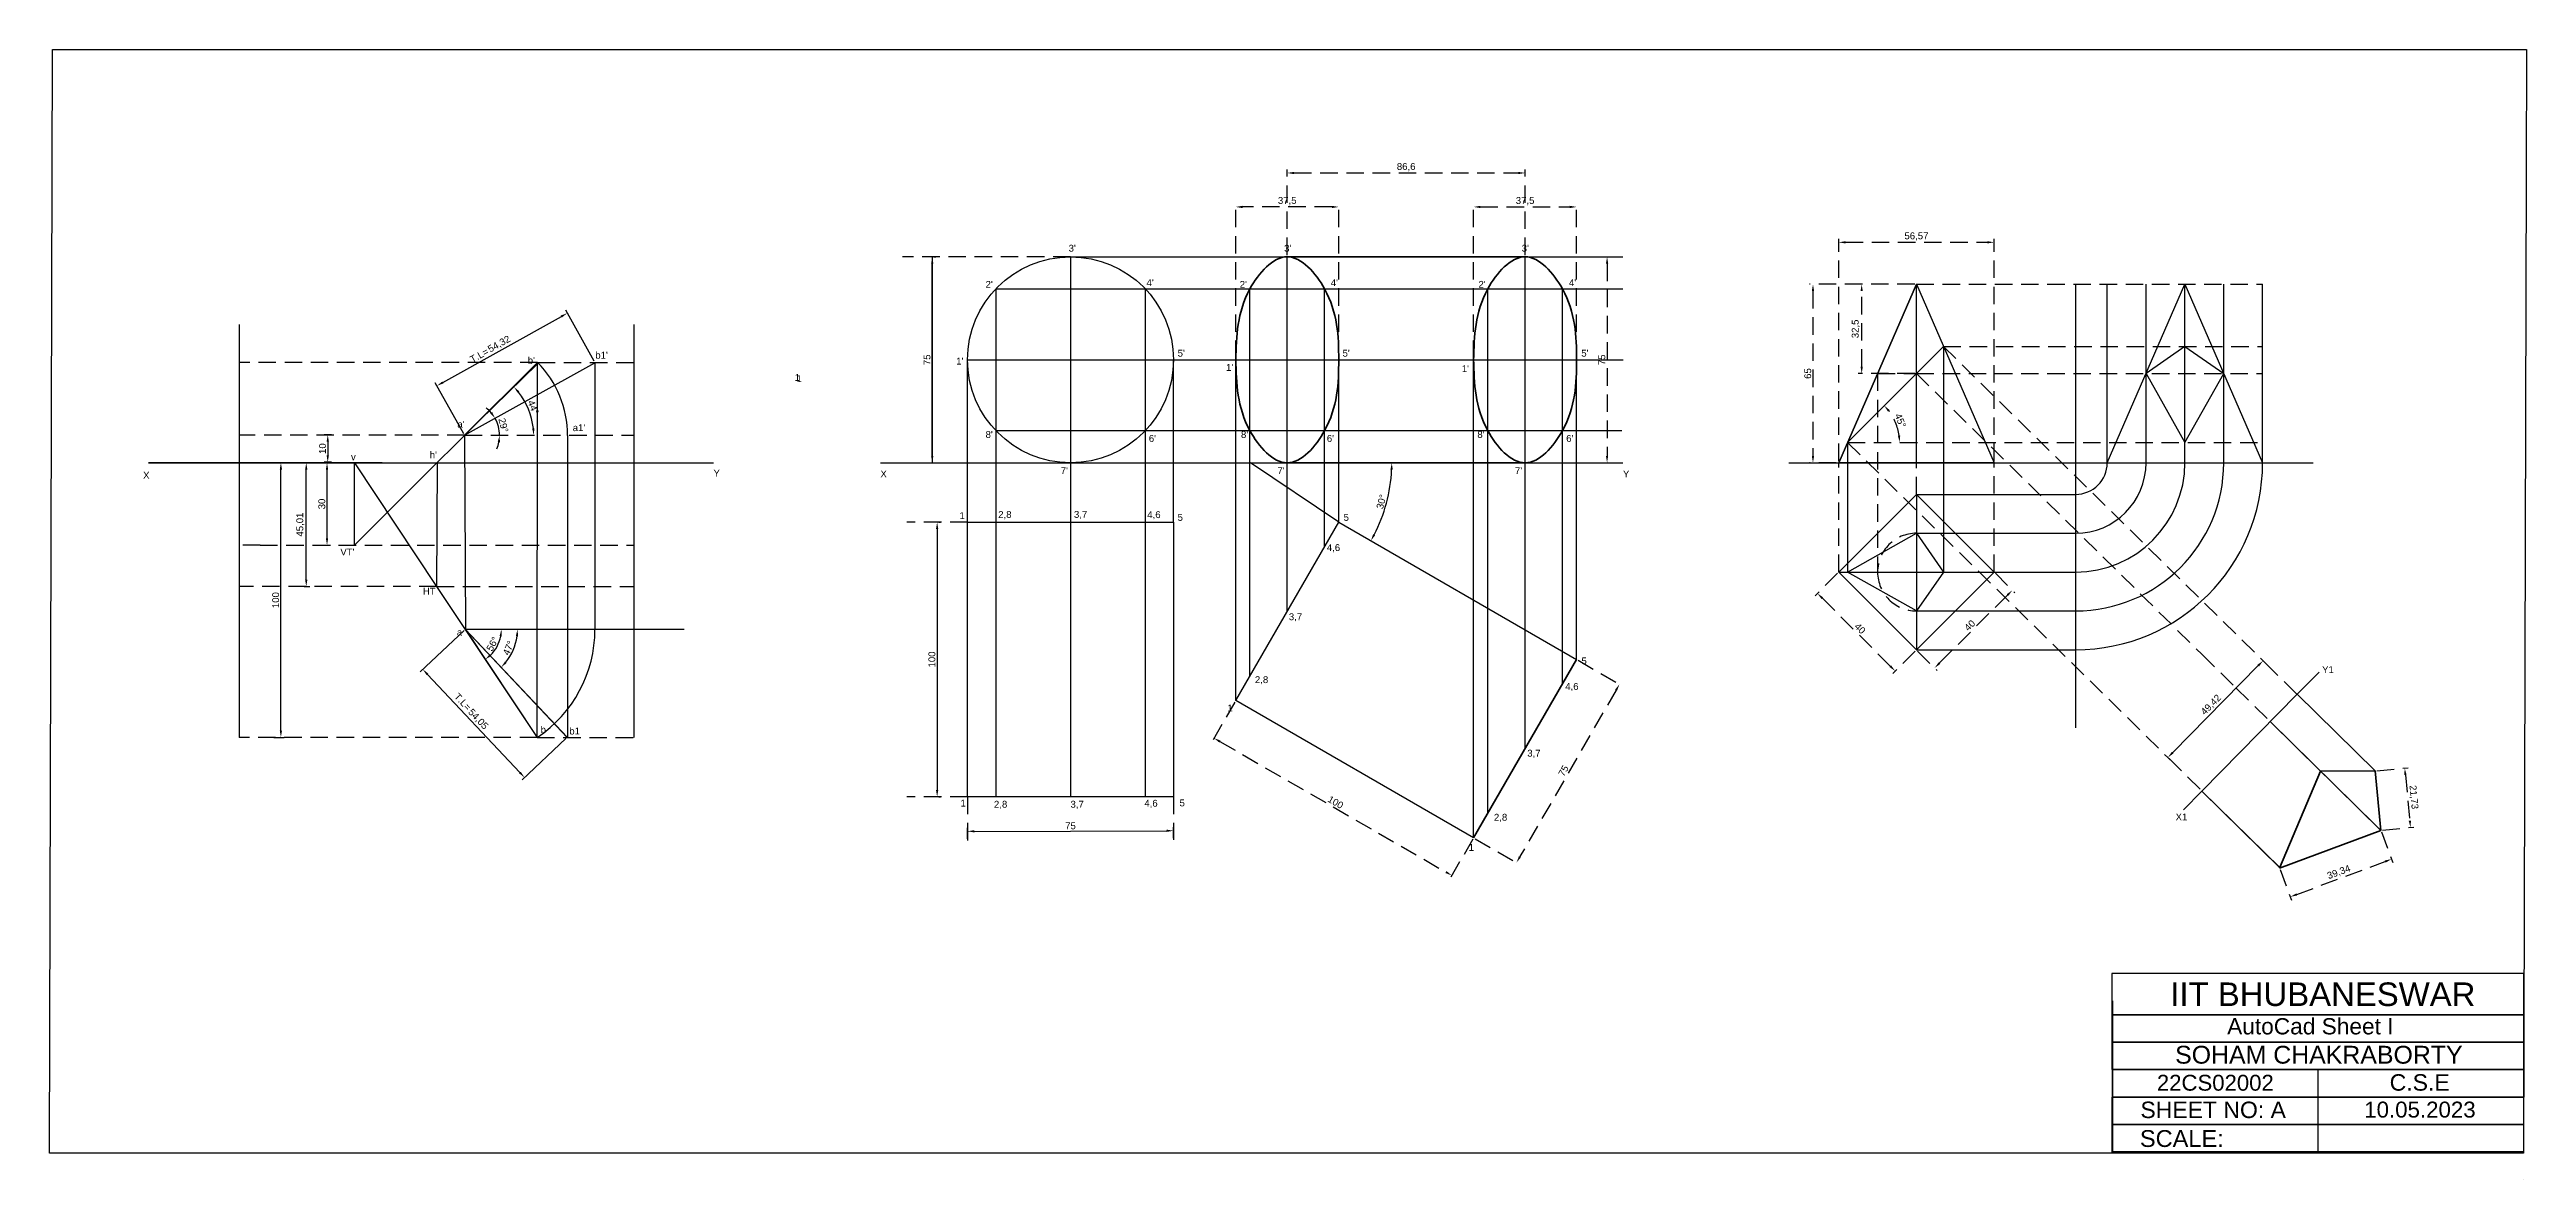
# Model space of a CAD drawing. Header units: millimetres. Extents: x -151 to 751, y -261 to 150.
import ezdxf

# ---------------------------------------------------------------- set-up
doc = ezdxf.new("R2010")
doc.units = ezdxf.units.MM
doc.linetypes.add('HIDDEN', pattern=[9.525, 6.35, -3.175])
doc.styles.get("Standard").update_dxf_attribs({"font": 'arial.ttf'})
doc.dimstyles.new('ISO-25', dxfattribs={"dimtxt": 2.5, "dimasz": 2.5, "dimexe": 1.25, "dimexo": 0.625, "dimtad": 1, "dimtxsty": 'Standard', "dimcen": 2.5, "dimadec": 0, "dimazin": 0, "dimtfac": 1, "dimtmove": 0, "dimatfit": 3, "dimfxl": 1, "dimarcsym": 0})

# ---------------------------------------------------------------- blocks, each defined once
blk = doc.blocks.new('*D1')
at = {"color": 0, "lineweight": -2, "transparency": 16777216}
for p, q in [((-0.18, -61.07), (-16.13, -76.07)), ((-13.5, -77.03), (20.11, -112.76)), ((36.86, -100.43), (20.91, -115.43))]:
    blk.add_line(p, q, dxfattribs=at)
at = {"color": 0, "transparency": 16777216}
for points in [[(-13.2, -76.75), (-13.81, -77.32), (-15.22, -75.21)], [(20.41, -112.47), (19.81, -113.04), (21.82, -114.58)]]:
    blk.add_solid(points, dxfattribs=at)
at = {"layer": 'Defpoints', "color": 0, "transparency": 16777216}
for p in [(0.27, -60.64), (37.31, -100), (21.82, -114.58)]:
    blk.add_point(p, dxfattribs=at)
at = {"color": 0, "transparency": 16777216, "insert": (4.85, -93.44), "char_height": 2.5, "attachment_point": 5, "rotation": 313.25796}
blk.add_mtext('54,05', dxfattribs=at)
blk = doc.blocks.new('*D2')
at = {"color": 0, "linetype": 'HIDDEN', "lineweight": -2, "transparency": 16777216}
for p, q in [((-48.41, 10.17), (-51.08, 10.17)), ((-48.41, 0.17), (-51.08, 0.17)), ((-49.83, 7.67), (-49.83, 2.67))]:
    blk.add_line(p, q, dxfattribs=at)
at = {"color": 0, "linetype": 'HIDDEN', "lineweight": 25, "transparency": 16777216}
for points in [[(-50.24, 7.67), (-49.41, 7.67), (-49.83, 10.17)], [(-50.24, 2.67), (-49.41, 2.67), (-49.83, 0.17)]]:
    blk.add_solid(points, dxfattribs=at)
at = {"layer": 'Defpoints', "color": 0, "linetype": 'HIDDEN', "lineweight": 25, "transparency": 16777216}
for p in [(-47.79, 10.17), (-49.83, 0.17), (-47.79, 0.17)]:
    blk.add_point(p, dxfattribs=at)
at = {"color": 0, "linetype": 'HIDDEN', "transparency": 16777216, "insert": (-51.73, 5.17), "char_height": 2.5, "attachment_point": 5, "rotation": 90}
blk.add_mtext('10', dxfattribs=at)
blk = doc.blocks.new('*D3')
at = {"color": 0, "lineweight": -2, "transparency": 16777216}
for p, q in [((47.15, 36.98), (36.8, 55.57)), ((-7.87, 29.26), (35.22, 53.27)), ((-0.3, 10.55), (-10.66, 29.14))]:
    blk.add_line(p, q, dxfattribs=at)
at = {"color": 0, "lineweight": 25, "transparency": 16777216}
for points in [[(35.02, 53.63), (35.42, 52.9), (37.4, 54.48)], [(-8.07, 29.63), (-7.67, 28.9), (-10.05, 28.05)]]:
    blk.add_solid(points, dxfattribs=at)
at = {"layer": 'Defpoints', "color": 0, "lineweight": 25, "transparency": 16777216}
for p in [(37.4, 54.48), (47.46, 36.44), (0, 10)]:
    blk.add_point(p, dxfattribs=at)
at = {"color": 0, "lineweight": 25, "transparency": 16777216, "insert": (12.64, 43.12), "char_height": 2.5, "attachment_point": 5, "rotation": 29.1211}
blk.add_mtext('54,32', dxfattribs=at)
blk = doc.blocks.new('*D4')
at = {"color": 0, "lineweight": -2, "transparency": 16777216}
blk.add_arc((0.22, -60.64), 13.17, 314.53985, 349.10468, dxfattribs=at)
at = {"color": 0, "lineweight": 25, "transparency": 16777216}
for points in [[(12.73, -63.09), (13.56, -63.17), (13.39, -60.64)], [(9.72, -70.35), (9.19, -69.7), (7.51, -71.6)]]:
    blk.add_solid(points, dxfattribs=at)
at = {"layer": 'Defpoints', "color": 0, "lineweight": 25, "transparency": 16777216}
for p in [(0.27, -60.64), (0.27, -60.72), (79.92, -60.64), (10.65, -68.67), (26.42, -100)]:
    blk.add_point(p, dxfattribs=at)
at = {"color": 0, "lineweight": 25, "transparency": 16777216, "insert": (10.15, -65.96), "char_height": 2.5, "attachment_point": 5, "rotation": 61.82227}
blk.add_mtext('56°', dxfattribs=at)
blk = doc.blocks.new('*D5')
at = {"color": 0, "lineweight": -2, "transparency": 16777216}
blk.add_arc((0.2, -60.64), 19.05, 320.93097, 352.47536, dxfattribs=at)
at = {"color": 0, "lineweight": 25, "transparency": 16777216}
for points in [[(18.66, -63.1), (19.5, -63.16), (19.24, -60.64)], [(15.29, -72.93), (14.68, -72.36), (13.29, -74.48)]]:
    blk.add_solid(points, dxfattribs=at)
at = {"layer": 'Defpoints', "color": 0, "lineweight": 25, "transparency": 16777216}
for p in [(0.27, -60.64), (0.27, -60.72), (79.92, -60.64), (16.51, -70.47), (37.37, -99.94)]:
    blk.add_point(p, dxfattribs=at)
at = {"color": 0, "lineweight": 25, "transparency": 16777216, "insert": (15.97, -67.43), "char_height": 2.5, "attachment_point": 5, "rotation": 66.70316}
blk.add_mtext('47°', dxfattribs=at)
blk = doc.blocks.new('*D6')
at = {"color": 0, "lineweight": -2, "transparency": 16777216}
for p, q in [((-50.45, 0), (-48.84, 0)), ((-50.09, -27.5), (-50.09, -2.5)), ((-50.45, -30), (-48.84, -30))]:
    blk.add_line(p, q, dxfattribs=at)
at = {"color": 0, "lineweight": 25, "transparency": 16777216}
for points in [[(-50.51, -2.5), (-49.67, -2.5), (-50.09, 0)], [(-50.51, -27.5), (-49.67, -27.5), (-50.09, -30)]]:
    blk.add_solid(points, dxfattribs=at)
at = {"layer": 'Defpoints', "color": 0, "lineweight": 25, "transparency": 16777216}
for p in [(-51.08, 0), (-50.09, 0), (-51.08, -30)]:
    blk.add_point(p, dxfattribs=at)
at = {"color": 0, "lineweight": 25, "transparency": 16777216, "insert": (-51.99, -15), "char_height": 2.5, "attachment_point": 5, "rotation": 90}
blk.add_mtext('30', dxfattribs=at)
blk = doc.blocks.new('*D7')
at = {"color": 0, "lineweight": -2, "transparency": 16777216}
for p, q in [((-58.37, 0), (-56.4, 0)), ((-57.65, -42.51), (-57.65, -2.5)), ((-58.37, -45.01), (-56.4, -45.01))]:
    blk.add_line(p, q, dxfattribs=at)
at = {"color": 0, "lineweight": 25, "transparency": 16777216}
for points in [[(-58.07, -2.5), (-57.23, -2.5), (-57.65, 0)], [(-58.07, -42.51), (-57.23, -42.51), (-57.65, -45.01)]]:
    blk.add_solid(points, dxfattribs=at)
at = {"layer": 'Defpoints', "color": 0, "lineweight": 25, "transparency": 16777216}
for p in [(-58.99, 0), (-57.65, 0), (-58.99, -45.01)]:
    blk.add_point(p, dxfattribs=at)
at = {"color": 0, "lineweight": 25, "transparency": 16777216, "insert": (-59.78, -22.5), "char_height": 2.5, "attachment_point": 5, "rotation": 90}
blk.add_mtext('45,01', dxfattribs=at)
blk = doc.blocks.new('*D8')
at = {"color": 0, "lineweight": -2, "transparency": 16777216}
for p, q in [((-69.45, 0), (-65.64, 0)), ((-66.89, -97.5), (-66.89, -2.5)), ((-69.45, -100), (-65.64, -100))]:
    blk.add_line(p, q, dxfattribs=at)
at = {"color": 0, "lineweight": 25, "transparency": 16777216}
for points in [[(-67.3, -2.5), (-66.47, -2.5), (-66.89, 0)], [(-67.3, -97.5), (-66.47, -97.5), (-66.89, -100)]]:
    blk.add_solid(points, dxfattribs=at)
at = {"layer": 'Defpoints', "color": 0, "lineweight": 25, "transparency": 16777216}
for p in [(-70.08, 0), (-66.89, 0), (-70.08, -100)]:
    blk.add_point(p, dxfattribs=at)
at = {"color": 0, "lineweight": 25, "transparency": 16777216, "insert": (-68.79, -50), "char_height": 2.5, "attachment_point": 5, "rotation": 90}
blk.add_mtext('100', dxfattribs=at)
blk = doc.blocks.new('*D9')
at = {"color": 0, "lineweight": -2, "transparency": 16777216}
for p, q in [((170.26, 2.5), (170.26, 72.5)), ((170.88, 75), (171.51, 75)), ((170.88, 0), (171.51, 0))]:
    blk.add_line(p, q, dxfattribs=at)
for points in [[(169.84, 72.5), (170.67, 72.5), (170.26, 75)], [(169.84, 2.5), (170.67, 2.5), (170.26, 0)]]:
    blk.add_solid(points, dxfattribs=at)
at = {"layer": 'Defpoints', "color": 0, "lineweight": -2, "transparency": 16777216}
for p in [(170.26, 75), (170.26, 75), (170.26, 0)]:
    blk.add_point(p, dxfattribs=at)
at = {"color": 0, "transparency": 16777216, "insert": (168.36, 37.5), "char_height": 2.5, "attachment_point": 5, "rotation": 90}
blk.add_mtext('75', dxfattribs=at)
blk = doc.blocks.new('*D10')
at = {"color": 0, "lineweight": -2, "transparency": 16777216}
for p, q in [((172.04, -24.11), (172.04, -119.11)), ((172.67, -21.61), (173.29, -21.61)), ((172.67, -121.61), (173.29, -121.61))]:
    blk.add_line(p, q, dxfattribs=at)
for points in [[(171.62, -24.11), (172.46, -24.11), (172.04, -21.61)], [(171.62, -119.11), (172.46, -119.11), (172.04, -121.61)]]:
    blk.add_solid(points, dxfattribs=at)
at = {"layer": 'Defpoints', "color": 0, "lineweight": -2, "transparency": 16777216}
for p in [(172.04, -21.61), (172.04, -121.61), (172.04, -121.61)]:
    blk.add_point(p, dxfattribs=at)
at = {"color": 0, "transparency": 16777216, "insert": (170.14, -71.61), "char_height": 2.5, "attachment_point": 5, "rotation": 90}
blk.add_mtext('100', dxfattribs=at)
blk = doc.blocks.new('*D11')
at = {"color": 0, "lineweight": -2, "transparency": 16777216}
for p, q in [((183.1, -136.93), (183.09, -132.94)), ((185.59, -134.19), (255.59, -133.98)), ((258.1, -136.71), (258.09, -132.72))]:
    blk.add_line(p, q, dxfattribs=at)
for points in [[(185.59, -133.77), (185.6, -134.6), (183.09, -134.19)], [(255.59, -133.56), (255.6, -134.4), (258.09, -133.97)]]:
    blk.add_solid(points, dxfattribs=at)
at = {"layer": 'Defpoints', "color": 0, "lineweight": -2, "transparency": 16777216}
for p in [(258.09, -133.97), (183.1, -137.56), (258.1, -137.34)]:
    blk.add_point(p, dxfattribs=at)
at = {"color": 0, "transparency": 16777216, "insert": (220.59, -132.19), "char_height": 2.5, "attachment_point": 5, "rotation": 0.16741}
blk.add_mtext('75', dxfattribs=at)
blk = doc.blocks.new('*D12')
at = {"color": 0, "linetype": 'HIDDEN', "lineweight": -2, "transparency": 16777216}
for p, q in [((405.4, -71.92), (421.56, -81.25)), ((419.23, -82.79), (384.23, -143.41)), ((367.9, -136.87), (384.06, -146.2))]:
    blk.add_line(p, q, dxfattribs=at)
for points in [[(418.87, -82.58), (419.59, -83), (420.48, -80.62)], [(383.87, -143.2), (384.59, -143.62), (382.98, -145.58)]]:
    blk.add_solid(points, dxfattribs=at)
at = {"layer": 'Defpoints', "color": 0, "linetype": 'HIDDEN', "lineweight": -2, "transparency": 16777216}
for p in [(404.86, -71.61), (367.36, -136.56), (382.98, -145.58)]:
    blk.add_point(p, dxfattribs=at)
at = {"color": 0, "linetype": 'HIDDEN', "transparency": 16777216, "insert": (400.09, -112.15), "char_height": 2.5, "attachment_point": 5, "rotation": 60}
blk.add_mtext('75', dxfattribs=at)
blk = doc.blocks.new('*D13')
at = {"color": 0, "linetype": 'HIDDEN', "lineweight": -2, "transparency": 16777216}
for p, q in [((280.44, -87.1), (272.22, -101.34)), ((275.01, -101.51), (357.28, -149.01)), ((367.04, -137.1), (358.82, -151.34))]:
    blk.add_line(p, q, dxfattribs=at)
for points in [[(275.22, -101.15), (274.8, -101.87), (272.84, -100.26)], [(357.49, -148.65), (357.07, -149.37), (359.45, -150.26)]]:
    blk.add_solid(points, dxfattribs=at)
at = {"layer": 'Defpoints', "color": 0, "linetype": 'HIDDEN', "lineweight": -2, "transparency": 16777216}
for p in [(280.75, -86.56), (367.36, -136.56), (359.45, -150.26)]:
    blk.add_point(p, dxfattribs=at)
at = {"color": 0, "linetype": 'HIDDEN', "transparency": 16777216, "insert": (317.1, -123.61), "char_height": 2.5, "attachment_point": 5, "rotation": 330}
blk.add_mtext('100', dxfattribs=at)
blk = doc.blocks.new('*D14')
at = {"color": 0, "linetype": 'HIDDEN', "lineweight": -2, "transparency": 16777216}
for p, q in [((299.5, 75.62), (299.5, 106.77)), ((302, 105.52), (383.61, 105.52)), ((386.11, 75.62), (386.11, 106.77))]:
    blk.add_line(p, q, dxfattribs=at)
for points in [[(302, 105.93), (302, 105.1), (299.5, 105.52)], [(383.61, 105.93), (383.61, 105.1), (386.11, 105.52)]]:
    blk.add_solid(points, dxfattribs=at)
at = {"layer": 'Defpoints', "color": 0, "linetype": 'HIDDEN', "lineweight": -2, "transparency": 16777216}
for p in [(386.11, 105.52), (299.5, 75), (386.11, 75)]:
    blk.add_point(p, dxfattribs=at)
at = {"color": 0, "linetype": 'HIDDEN', "transparency": 16777216, "insert": (342.81, 107.64), "char_height": 2.5, "attachment_point": 5}
blk.add_mtext('86,6', dxfattribs=at)
blk = doc.blocks.new('*D15')
at = {"color": 0, "linetype": 'HIDDEN', "lineweight": -2, "transparency": 16777216}
for p, q in [((280.75, 38.12), (280.75, 94.41)), ((315.75, 93.16), (283.25, 93.16)), ((318.25, 38.12), (318.25, 94.41))]:
    blk.add_line(p, q, dxfattribs=at)
for points in [[(283.25, 93.57), (283.25, 92.74), (280.75, 93.16)], [(315.75, 93.57), (315.75, 92.74), (318.25, 93.16)]]:
    blk.add_solid(points, dxfattribs=at)
at = {"layer": 'Defpoints', "color": 0, "linetype": 'HIDDEN', "lineweight": -2, "transparency": 16777216}
for p in [(280.75, 93.16), (280.75, 37.5), (318.25, 37.5)]:
    blk.add_point(p, dxfattribs=at)
at = {"color": 0, "linetype": 'HIDDEN', "transparency": 16777216, "insert": (299.5, 95.28), "char_height": 2.5, "attachment_point": 5}
blk.add_mtext('37,5', dxfattribs=at)
blk = doc.blocks.new('*D16')
at = {"color": 0, "linetype": 'HIDDEN', "lineweight": -2, "transparency": 16777216}
for p, q in [((367.36, 38.12), (367.36, 94.41)), ((369.86, 93.16), (402.36, 93.16)), ((404.86, 38.12), (404.86, 94.41))]:
    blk.add_line(p, q, dxfattribs=at)
for points in [[(369.86, 93.57), (369.86, 92.74), (367.36, 93.16)], [(402.36, 93.57), (402.36, 92.74), (404.86, 93.16)]]:
    blk.add_solid(points, dxfattribs=at)
at = {"layer": 'Defpoints', "color": 0, "linetype": 'HIDDEN', "lineweight": -2, "transparency": 16777216}
for p in [(404.86, 93.16), (367.36, 37.5), (404.86, 37.5)]:
    blk.add_point(p, dxfattribs=at)
at = {"color": 0, "linetype": 'HIDDEN', "transparency": 16777216, "insert": (386.11, 95.28), "char_height": 2.5, "attachment_point": 5}
blk.add_mtext('37,5', dxfattribs=at)
blk = doc.blocks.new('*D17')
at = {"color": 0, "linetype": 'HIDDEN', "lineweight": -2, "transparency": 16777216}
for p, q in [((414.19, 75), (417.2, 75)), ((415.95, 72.5), (415.95, 2.5)), ((414.19, 0), (417.2, 0))]:
    blk.add_line(p, q, dxfattribs=at)
for points in [[(415.53, 72.5), (416.36, 72.5), (415.95, 75)], [(415.53, 2.5), (416.36, 2.5), (415.95, 0)]]:
    blk.add_solid(points, dxfattribs=at)
at = {"layer": 'Defpoints', "color": 0, "linetype": 'HIDDEN', "lineweight": -2, "transparency": 16777216}
for p in [(413.57, 75), (413.57, 0), (415.95, 0)]:
    blk.add_point(p, dxfattribs=at)
at = {"color": 0, "linetype": 'HIDDEN', "transparency": 16777216, "insert": (414.05, 37.5), "char_height": 2.5, "attachment_point": 5, "rotation": 90}
blk.add_mtext('75', dxfattribs=at)
blk = doc.blocks.new('*D18')
at = {"color": 0, "lineweight": -2, "transparency": 16777216}
blk.add_arc((280.83, 0), 56.73, 332.52508, 357.47492, dxfattribs=at)
for points in [[(337.09, -2.49), (337.93, -2.51), (337.56, 0)], [(331.53, -26.37), (330.8, -25.97), (329.96, -28.37)]]:
    blk.add_solid(points, dxfattribs=at)
at = {"layer": 'Defpoints', "color": 0, "lineweight": -2, "transparency": 16777216}
for p in [(299.5, 0), (386.11, 0), (318.25, -21.61), (334.14, -19.4), (404.86, -71.61)]:
    blk.add_point(p, dxfattribs=at)
at = {"color": 0, "transparency": 16777216, "insert": (333.79, -14.19), "char_height": 2.5, "attachment_point": 5, "rotation": 75}
blk.add_mtext('30°', dxfattribs=at)
blk = doc.blocks.new('*D19')
at = {"color": 0, "lineweight": -2, "transparency": 16777216}
for start, end in [(40.40674, 51.69238), (0, 29.1211), (337.42871, 348.71436)]:
    blk.add_arc((0, 10), 12.71, start, end, dxfattribs=at)
at = {"color": 0, "transparency": 16777216}
for points in [[(10.02, 18.48), (9.34, 18), (11.11, 16.19)], [(12.05, 7.55), (12.88, 7.47), (12.71, 10)]]:
    blk.add_solid(points, dxfattribs=at)
at = {"layer": 'Defpoints', "color": 0, "transparency": 16777216}
for p in [(47.46, 36.44), (0, 10), (0, 10), (12.53, 12.14), (61.64, 10)]:
    blk.add_point(p, dxfattribs=at)
at = {"color": 0, "transparency": 16777216, "insert": (14.14, 13.67), "char_height": 2.5, "attachment_point": 5, "rotation": 284.56055}
blk.add_mtext('29°', dxfattribs=at)
blk = doc.blocks.new('*D20')
at = {"color": 0, "lineweight": -2, "transparency": 16777216}
blk.add_arc((0, 10), 25.15, 5.69878, 38.6802, dxfattribs=at)
at = {"color": 0, "transparency": 16777216}
for points in [[(19.32, 25.44), (19.94, 25.99), (17.97, 27.59)], [(25.44, 12.52), (24.61, 12.48), (25.15, 10)]]:
    blk.add_solid(points, dxfattribs=at)
at = {"layer": 'Defpoints', "color": 0, "transparency": 16777216}
for p in [(26.57, 36), (0, 10), (0, 10), (24.31, 16.42), (61.64, 10)]:
    blk.add_point(p, dxfattribs=at)
at = {"color": 0, "transparency": 16777216, "insert": (25.02, 20.2), "char_height": 2.5, "attachment_point": 5, "rotation": 292.18949}
blk.add_mtext('44°', dxfattribs=at)
blk = doc.blocks.new('*D21')
at = {"color": 0, "linetype": 'HIDDEN', "lineweight": -2, "transparency": 16777216}
for p, q in [((557.31, -40.24), (564.37, -47.31)), ((561.72, -48.19), (536.97, -72.94)), ((529.03, -68.53), (536.09, -75.59))]:
    blk.add_line(p, q, dxfattribs=at)
at = {"color": 0, "linetype": 'HIDDEN', "transparency": 16777216}
for points in [[(561.43, -47.89), (562.02, -48.48), (563.49, -46.42)], [(536.68, -72.64), (537.27, -73.23), (535.21, -74.71)]]:
    blk.add_solid(points, dxfattribs=at)
at = {"layer": 'Defpoints', "color": 0, "linetype": 'HIDDEN', "transparency": 16777216}
for p in [(556.87, -39.8), (528.59, -68.09), (535.21, -74.71)]:
    blk.add_point(p, dxfattribs=at)
at = {"color": 0, "linetype": 'HIDDEN', "transparency": 16777216, "insert": (548, -59.22), "char_height": 2.5, "attachment_point": 5, "rotation": 45}
blk.add_mtext('40', dxfattribs=at)
blk = doc.blocks.new('*D22')
at = {"color": 0, "linetype": 'HIDDEN', "lineweight": -2, "transparency": 16777216}
for p, q in [((499.86, -40.24), (491.67, -48.43)), ((494.33, -49.31), (519.07, -74.06)), ((528.14, -68.53), (519.96, -76.71))]:
    blk.add_line(p, q, dxfattribs=at)
at = {"color": 0, "linetype": 'HIDDEN', "transparency": 16777216}
for points in [[(494.62, -49.02), (494.03, -49.61), (492.56, -47.55)], [(519.37, -73.77), (518.78, -74.36), (520.84, -75.83)]]:
    blk.add_solid(points, dxfattribs=at)
at = {"layer": 'Defpoints', "color": 0, "linetype": 'HIDDEN', "transparency": 16777216}
for p in [(500.3, -39.8), (528.59, -68.09), (520.84, -75.83)]:
    blk.add_point(p, dxfattribs=at)
at = {"color": 0, "linetype": 'HIDDEN', "transparency": 16777216, "insert": (508.05, -60.34), "char_height": 2.5, "attachment_point": 5, "rotation": 315}
blk.add_mtext('40', dxfattribs=at)
blk = doc.blocks.new('*D23')
at = {"color": 0, "linetype": 'HIDDEN', "lineweight": -2, "transparency": 16777216}
for p, q in [((527.96, 65), (489.67, 65)), ((490.92, 62.5), (490.92, 2.5)), ((527.96, 0), (489.67, 0))]:
    blk.add_line(p, q, dxfattribs=at)
at = {"color": 0, "linetype": 'HIDDEN', "transparency": 16777216}
for points in [[(490.5, 62.5), (491.34, 62.5), (490.92, 65)], [(490.5, 2.5), (491.34, 2.5), (490.92, 0)]]:
    blk.add_solid(points, dxfattribs=at)
at = {"layer": 'Defpoints', "color": 0, "linetype": 'HIDDEN', "transparency": 16777216}
for p in [(528.59, 65), (490.92, 0), (528.59, 0)]:
    blk.add_point(p, dxfattribs=at)
at = {"color": 0, "linetype": 'HIDDEN', "transparency": 16777216, "insert": (489.02, 32.5), "char_height": 2.5, "attachment_point": 5, "rotation": 90}
blk.add_mtext('65', dxfattribs=at)
blk = doc.blocks.new('*D24')
at = {"color": 0, "linetype": 'HIDDEN', "lineweight": -2, "transparency": 16777216}
for p, q in [((500.3, 0.62), (500.3, 81.52)), ((556.87, 0.62), (556.87, 81.52)), ((502.8, 80.27), (554.37, 80.27))]:
    blk.add_line(p, q, dxfattribs=at)
at = {"color": 0, "linetype": 'HIDDEN', "transparency": 16777216}
for points in [[(502.8, 80.69), (502.8, 79.85), (500.3, 80.27)], [(554.37, 80.69), (554.37, 79.85), (556.87, 80.27)]]:
    blk.add_solid(points, dxfattribs=at)
at = {"layer": 'Defpoints', "color": 0, "linetype": 'HIDDEN', "transparency": 16777216}
for p in [(556.87, 80.27), (500.3, 0), (556.87, 0)]:
    blk.add_point(p, dxfattribs=at)
at = {"color": 0, "linetype": 'HIDDEN', "transparency": 16777216, "insert": (528.59, 82.4), "char_height": 2.5, "attachment_point": 5}
blk.add_mtext('56,57', dxfattribs=at)
blk = doc.blocks.new('*D25')
at = {"color": 0, "linetype": 'HIDDEN', "lineweight": -2, "transparency": 16777216}
blk.add_arc((503.52, 7.39), 18.92, 7.57532, 37.47029, dxfattribs=at)
at = {"color": 0, "linetype": 'HIDDEN', "transparency": 16777216}
for points in [[(518.22, 18.63), (518.85, 19.18), (516.89, 20.78)], [(522.69, 9.91), (521.86, 9.86), (522.44, 7.39)]]:
    blk.add_solid(points, dxfattribs=at)
at = {"layer": 'Defpoints', "color": 0, "linetype": 'HIDDEN', "transparency": 16777216}
for p in [(528.59, 32.5), (521.8, 12.29), (503.52, 7.39), (503.52, 7.39), (553.65, 7.39)]:
    blk.add_point(p, dxfattribs=at)
at = {"color": 0, "linetype": 'HIDDEN', "transparency": 16777216, "insert": (522.75, 15.37), "char_height": 2.5, "attachment_point": 5, "rotation": 292.5228}
blk.add_mtext('45°', dxfattribs=at)
blk = doc.blocks.new('*D26')
at = {"color": 0, "linetype": 'HIDDEN', "lineweight": -2, "transparency": 16777216}
for p, q in [((527.96, 65), (507.4, 65)), ((508.65, 35), (508.65, 62.5)), ((527.96, 32.5), (507.4, 32.5))]:
    blk.add_line(p, q, dxfattribs=at)
at = {"color": 0, "linetype": 'HIDDEN', "transparency": 16777216}
for points in [[(508.23, 62.5), (509.06, 62.5), (508.65, 65)], [(508.23, 35), (509.06, 35), (508.65, 32.5)]]:
    blk.add_solid(points, dxfattribs=at)
at = {"layer": 'Defpoints', "color": 0, "linetype": 'HIDDEN', "transparency": 16777216}
for p in [(508.65, 65), (528.59, 65), (528.59, 32.5)]:
    blk.add_point(p, dxfattribs=at)
at = {"color": 0, "linetype": 'HIDDEN', "transparency": 16777216, "insert": (506.52, 48.75), "char_height": 2.5, "attachment_point": 5, "rotation": 90}
blk.add_mtext('32,5', dxfattribs=at)
blk = doc.blocks.new('*D27')
at = {"color": 0, "lineweight": -2, "transparency": 16777216}
for p, q in [((654.72, -72.02), (655.67, -72.95)), ((621.88, -105.52), (653.02, -73.86)), ((620.07, -107.25), (621.02, -108.18))]:
    blk.add_line(p, q, dxfattribs=at)
at = {"color": 0, "transparency": 16777216}
for points in [[(652.73, -73.57), (653.32, -74.15), (654.78, -72.08)], [(621.58, -105.23), (622.17, -105.82), (620.12, -107.31)]]:
    blk.add_solid(points, dxfattribs=at)
at = {"layer": 'Defpoints', "color": 0, "transparency": 16777216}
for p in [(654.27, -71.58), (654.78, -72.08), (619.62, -106.81)]:
    blk.add_point(p, dxfattribs=at)
at = {"color": 0, "transparency": 16777216, "insert": (635.93, -88.2), "char_height": 2.5, "attachment_point": 5, "rotation": 45.47124}
blk.add_mtext('49,42', dxfattribs=at)
blk = doc.blocks.new('*D28')
at = {"color": 0, "linetype": 'HIDDEN', "lineweight": -2, "transparency": 16777216}
for p, q in [((697.9, -134.42), (702.02, -145.49)), ((661.02, -148.13), (665.14, -159.21)), ((667.05, -157.16), (699.24, -145.19))]:
    blk.add_line(p, q, dxfattribs=at)
at = {"color": 0, "linetype": 'HIDDEN', "transparency": 16777216}
for points in [[(699.09, -144.8), (699.38, -145.58), (701.58, -144.32)], [(666.9, -156.77), (667.2, -157.55), (664.71, -158.04)]]:
    blk.add_solid(points, dxfattribs=at)
at = {"layer": 'Defpoints', "color": 0, "linetype": 'HIDDEN', "transparency": 16777216}
for p in [(697.68, -133.83), (660.81, -147.55), (701.58, -144.32)]:
    blk.add_point(p, dxfattribs=at)
at = {"color": 0, "linetype": 'HIDDEN', "transparency": 16777216, "insert": (682.4, -149.18), "char_height": 2.5, "attachment_point": 5, "rotation": 20.40594}
blk.add_mtext('39,34', dxfattribs=at)
blk = doc.blocks.new('*D29')
at = {"color": 0, "linetype": 'HIDDEN', "lineweight": -2, "transparency": 16777216}
for p, q in [((696.19, -112.15), (707.6, -111.03)), ((706.6, -113.64), (708.23, -130.29)), ((698.3, -133.77), (709.71, -132.66))]:
    blk.add_line(p, q, dxfattribs=at)
at = {"color": 0, "linetype": 'HIDDEN', "transparency": 16777216}
for points in [[(707.02, -113.6), (706.19, -113.68), (706.36, -111.15)], [(708.64, -130.25), (707.81, -130.33), (708.47, -132.78)]]:
    blk.add_solid(points, dxfattribs=at)
at = {"layer": 'Defpoints', "color": 0, "linetype": 'HIDDEN', "transparency": 16777216}
for p in [(695.57, -112.21), (697.68, -133.83), (708.47, -132.78)]:
    blk.add_point(p, dxfattribs=at)
at = {"color": 0, "linetype": 'HIDDEN', "transparency": 16777216, "insert": (709.53, -121.76), "char_height": 2.5, "attachment_point": 5, "rotation": 275.56772}
blk.add_mtext('21,73', dxfattribs=at)

msp = doc.modelspace()

# ---------------------------------------------------------------- linework, layer by layer
at = {"linetype": 'HIDDEN'}
for p, q in [((220.604, 75), (159.455, 75)), ((26.567, 36.474), (-82.09, 36.474)), ((26.567, 36.474), (61.635, 36.474)), ((538.436, 42.365), (654.776, -72.077)), ((514.445, 32.5), (514.445, -39.803)), ((514.445, 32.5), (528.587, 32.5)), ((528.587, 32.5), (632.58, -69.796)), ((0, 10), (-82.09, 10)), ((0, 10), (61.635, 10)), ((503.519, 7.393), (553.654, 7.393)), ((503.519, 7.393), (620.124, -107.305)), ((500.303, -39.803), (500.303, 0)), ((528.587, -11.518), (528.587, 0)), ((556.871, -39.803), (556.871, 0)), ((183.104, -21.605), (160.979, -21.605)), ((-74.437, -29.998), (-82.09, -29.998)), ((-74.437, -29.998), (61.635, -29.998)), ((-10.183, -45.008), (-82.09, -45.008)), ((-10.183, -45.008), (61.635, -45.008)), ((632.58, -69.796), (645.001, -82.015)), ((655.668, -72.954), (667.198, -84.295)), ((645.001, -82.015), (657.423, -94.233)), ((26.415, -100), (-82.09, -100)), ((26.415, -100), (61.635, -100)), ((620.54, -107.715), (632.546, -119.524)), ((183.104, -121.605), (160.979, -121.605)), ((183.104, -121.605), (183.104, -137.557)), ((258.104, -121.605), (258.104, -137.338))]:
    msp.add_line(p, q, dxfattribs=at)
for p, q in [((170.257, 75), (170.257, 0)), ((220.604, 75), (413.57, 75)), ((220.604, 75), (220.604, -121.605)), ((299.504, 0), (299.504, 75)), ((386.107, -104.081), (386.107, 75)), ((413.57, 75), (421.642, 75)), ((193.387, 63.297), (193.387, -121.605)), ((193.387, 63.297), (413.57, 63.297)), ((247.821, 63.297), (247.821, -121.605)), ((285.895, -77.652), (285.895, 63.297)), ((313.113, -30.51), (313.113, 63.297)), ((372.498, -127.652), (372.498, 63.297)), ((399.715, -80.51), (399.715, 63.297)), ((413.57, 63.297), (421.642, 63.297)), ((528.587, 65), (500.303, 0)), ((528.587, 0), (528.587, 65)), ((528.587, 65), (556.871, 0)), ((-82.09, 50.406), (-82.09, -100)), ((61.635, 50.406), (61.635, -100)), ((-40.137, -29.996), (26.567, 36.474)), ((0, 10), (26.567, 36.474)), ((0, 10), (47.457, 36.437)), ((26.415, -100), (26.567, 36.474)), ((47.457, 36.437), (47.457, -60.803)), ((183.104, -21.605), (183.104, 37.5)), ((183.104, 37.5), (413.57, 37.5)), ((258.104, -21.605), (258.104, 37.5)), ((280.754, -86.557), (280.754, 37.5)), ((318.254, -21.605), (318.254, 37.5)), ((367.357, -136.557), (367.357, 37.5)), ((404.857, -71.605), (404.857, 37.5)), ((413.57, 37.5), (421.863, 37.5)), ((528.587, 32.5), (538.436, 42.365)), ((538.436, 42.365), (538.436, -39.803)), ((528.587, 32.5), (503.519, 7.393)), ((0, 10), (0.274, -60.72)), ((37.505, 9.934), (37.505, -100)), ((193.387, 11.703), (413.57, 11.703)), ((413.57, 11.703), (421.289, 11.703)), ((-30, 0), (-115.105, 0)), ((-115.105, 0), (61.635, 0)), ((-40.137, -29.996), (-40.137, 0.1)), ((-30, 0), (-30, 0)), ((-30, 0), (30, 0)), ((-10.035, 0), (-10.183, -45.008)), ((503.519, 7.393), (503.519, -39.803)), ((-40.137, 0), (-10.183, -45.008)), ((158.663, 0), (419.698, 0)), ((318.254, -21.605), (286.116, 0)), ((299.504, -54.081), (299.504, 0)), ((413.57, 0), (421.734, 0)), ((528.587, -11.518), (528.587, -68.087)), ((-10.183, -45.008), (26.415, -100)), ((500.303, -39.803), (556.871, -39.803)), ((0.085, -60.437), (37.313, -100)), ((0.273, -60.637), (79.921, -60.637)), ((667.198, -84.295), (675.161, -76.2)), ((667.198, -84.295), (632.546, -119.524)), ((667.198, -84.295), (695.571, -112.206)), ((667.198, -84.295), (695.571, -112.206)), ((657.423, -94.233), (697.68, -133.831)), ((657.423, -94.233), (675.716, -112.227)), ((657.423, -94.233), (695.877, -132.059)), ((632.546, -119.524), (625.782, -126.4)), ((632.546, -119.524), (660.974, -147.487)), ((632.546, -119.524), (660.92, -147.434)), ((648.384, -135.33), (648.498, -135.215))]:
    msp.add_line(p, q)
at = {"lineweight": 35}
for p, q in [((299.504, 75), (386.107, 75)), ((299.504, 0), (386.107, 0)), ((367.357, -136.557), (404.857, -71.605)), ((660.806, -147.549), (675.716, -112.227)), ((675.716, -112.227), (695.571, -112.206)), ((695.571, -112.206), (697.68, -133.831)), ((697.68, -133.831), (660.806, -147.549))]:
    msp.add_line(p, q, dxfattribs=at)
at = {"lineweight": 30}
for p, q in [((500.303, 0), (528.587, 65)), ((528.587, 65), (556.871, 0)), ((598.047, 0), (626.331, 65)), ((626.331, 65), (654.616, 0)), ((0, 10), (47.457, 36.437)), ((626.331, 42.365), (612.189, 32.5)), ((626.331, 42.365), (640.473, 32.5)), ((0, 10), (26.566, 35.996)), ((612.189, 32.5), (626.331, 7.393)), ((626.331, 7.393), (640.473, 32.5)), ((556.871, 0), (500.303, 0)), ((598.047, 0), (654.616, 0)), ((500.303, -39.803), (528.587, -11.518)), ((528.587, -11.518), (556.871, -39.803)), ((183.104, -21.605), (258.104, -21.605)), ((183.104, -121.605), (183.104, -21.605)), ((258.104, -21.605), (258.104, -121.605)), ((280.754, -86.557), (318.254, -21.605)), ((318.254, -21.605), (404.857, -71.605)), ((503.519, -39.803), (528.587, -25.66)), ((528.587, -25.66), (538.436, -39.803)), ((528.587, -68.087), (500.303, -39.803)), ((528.587, -53.945), (503.519, -39.803)), ((538.436, -39.803), (528.587, -53.945)), ((556.871, -39.803), (528.587, -68.087)), ((0.274, -60.72), (26.415, -100)), ((0.274, -60.72), (37.373, -99.943)), ((367.357, -136.557), (280.754, -86.557)), ((258.104, -121.605), (183.104, -121.605))]:
    msp.add_line(p, q, dxfattribs=at)
at = {"linetype": 'HIDDEN', "lineweight": -3}
for p, q in [((528.587, 65), (654.616, 65)), ((538.436, 42.365), (654.616, 42.365)), ((528.587, 32.5), (654.616, 32.5)), ((503.519, 7.393), (654.616, 7.393))]:
    msp.add_line(p, q, dxfattribs=at)
at = {"linetype": 'ByBlock', "lineweight": 25}
for p, q in [((586.529, 65), (586.529, -96.497)), ((528.587, -11.518), (586.529, -11.518)), ((528.587, -25.66), (586.529, -25.66)), ((556.871, -39.803), (586.529, -39.803)), ((528.587, -53.945), (586.529, -53.945)), ((528.587, -68.087), (586.529, -68.087))]:
    msp.add_line(p, q, dxfattribs=at)
at = {"lineweight": -3}
for p, q in [((598.047, 0), (598.047, 65)), ((612.189, 0), (612.189, 65)), ((626.331, 0), (626.331, 65)), ((640.473, 0), (640.473, 65)), ((654.616, 0), (654.616, 65))]:
    msp.add_line(p, q, dxfattribs=at)
at = {"lineweight": 25}
for p, q in [((-115.105, 0), (61.635, 0)), ((61.635, 0), (90.618, 0)), ((61.635, 0), (90.618, 0)), ((151.397, 0), (158.663, 0)), ((482.168, 0), (654.616, 0))]:
    msp.add_line(p, q, dxfattribs=at)
at = {"lineweight": -2}
msp.add_line((654.616, 0), (672.969, 0), dxfattribs=at)
at = {"lineweight": 25}
for points in [[(-150.025, 150.467), (750.683, 150.467), (749.59, -251.328), (-151.117, -251.328)], [(749.764, -185.945), (599.764, -185.945), (599.764, -200.945), (749.764, -200.945)], [(749.7, -200.945), (599.7, -200.945), (599.7, -210.945), (749.7, -210.945)], [(749.764, -210.945), (599.764, -210.945), (599.764, -220.945), (749.764, -220.945)], [(749.83, -220.945), (599.83, -220.945), (599.83, -230.945), (749.83, -230.945)], [(749.737, -230.945), (599.737, -230.945), (599.737, -240.945), (749.737, -240.945)], [(749.71, -240.945), (599.71, -240.945), (599.71, -250.945), (749.71, -250.945)]]:
    msp.add_lwpolyline(points, close=True, dxfattribs=at)
for points in [[(500.303, -39.803), (528.587, -11.518), (556.871, -39.803), (528.587, -68.087)], [(183.104, -21.605), (258.104, -21.605), (258.104, -121.605), (183.104, -121.605)], [(280.754, -86.557), (318.254, -21.605), (404.857, -71.605), (367.357, -136.557)]]:
    msp.add_lwpolyline(points, close=True)
for points in [[(599.99, -195.945), (599.99, -251.328)], [(749.99, -195.945), (749.741, -195.945)], [(749.724, -240.945), (749.724, -210.945), (674.724, -210.945)], [(674.724, -220.945), (674.724, -251.328)], [(749.684, -250.945), (599.684, -250.945), (599.684, -251.328)], [(749.684, -260.945), (749.724, -260.945)]]:
    msp.add_lwpolyline(points, dxfattribs=at)
msp.add_circle((220.604, 37.5), 37.5)
at = {"lineweight": 30}
msp.add_circle((220.604, 37.5), 37.5, dxfattribs=at)
for centre, radius, start, end in [((0, 10), 37.505, 359.899687, 44.899687), ((0.274, -60.72), 47.183, 303.644532, 0.099982), ((0.274, -60.72), 53.989, 313.318227, 313.406329)]:
    msp.add_arc(centre, radius, start, end)
at = {"linetype": 'ByBlock', "lineweight": 25}
for radius in [11.518, 25.66, 39.803, 53.945, 68.087]:
    msp.add_arc((586.529, 0), radius, 270, 0, dxfattribs=at)
at = {"linetype": 'HIDDEN'}
for start, end in [(90, 180), (180, 270)]:
    msp.add_arc((528.587, -39.803), 14.142, start, end, dxfattribs=at)
at = {"lineweight": 35}
for points in [[(280.754, 37.5), (285.895, 63.297), (299.504, 75), (313.113, 63.297), (318.254, 37.5), (313.113, 11.703), (299.504, 0), (285.895, 11.703), (280.754, 37.5)], [(367.357, 37.5), (372.498, 63.297), (386.107, 75), (399.715, 63.297), (404.857, 37.5), (399.715, 11.703), (386.107, 0), (372.498, 11.703), (367.357, 37.5)]]:
    msp.add_spline(points, degree=3, dxfattribs=at)

# ---------------------------------------------------------------- texts
at = {"lineweight": 25}
for s, height, p in [('IIT BHUBANESWAR', 8.57052, (621.02, -197.787)), ('AutoCad Sheet I', 5.90893, (641.709, -208.124)), ('SOHAM CHAKRABORTY', 6.48346, (622.771, -218.772)), ('22CS02002', 5.7703, (616.12, -228.616)), ('C.S.E', 5.9954, (700.872, -228.616)), ('SHEET NO: A', 5.98718, (610.131, -238.59)), ('10.05.2023', 5.8031, (691.617, -238.408)), ('SCALE: ', 6.1418, (609.949, -249.108))]:
    msp.add_text(s, height=height, dxfattribs=at).set_placement(p)
at = {"lineweight": 35, "char_height": 2.5, "attachment_point": 1}
for s, width, insert in [("3'", 7.40379, (219.909, 79.369)), ("3'", 7.40379, (298.376, 79.369)), ("3'", 7.40379, (384.863, 79.369)), ("2'", 7.40379, (189.677, 66.217)), ("4'", 12.33967, (248.29, 66.833)), ("2'", 7.40379, (282.203, 66.217)), ("4'", 12.33967, (315.367, 66.833)), ("2'", 7.40379, (369.123, 66.217)), ("4'", 12.33967, (402.071, 66.833)), ("1'", 12.13402, (178.983, 38.268)), ("5'", 9.25471, (259.602, 41.145)), ("5'", 9.25471, (319.644, 41.145)), ("5'", 9.25471, (406.565, 41.145)), ("1'", 12.13402, (277.217, 35.967)), ("1'", 12.13402, (363.054, 35.534)), ("8'", 7.60944, (189.677, 11.552)), ("6'", 4.73018, (249.113, 10.113)), ("8'", 7.60944, (282.667, 11.552)), ("6'", 4.73018, (313.924, 10.113)), ("8'", 7.60944, (368.721, 11.552)), ("6'", 4.73018, (401.062, 10.113)), ("7'", 12.54532, (217.03, -1.601)), ("7'", 12.54532, (295.931, -1.601)), ("7'", 12.54532, (382.418, -1.601)), ('2,8', 11.22644, (194.273, -17.573)), ('3,7', 15.50731, (221.858, -17.54)), ('4,6', 19.69848, (248.543, -17.643)), ('4,6', 19.69848, (313.914, -29.637)), ('3,7', 15.50731, (300.089, -54.806)), ('2,8', 11.22644, (287.735, -77.717)), ('4,6', 19.69848, (400.719, -80.181)), ('3,7', 15.50731, (386.894, -104.494)), ('2,8', 12.15438, (192.729, -123.078)), ('3,7', 8.5919, (220.601, -123.078)), ('4,6', 8.65665, (247.487, -122.711)), ('2,8', 11.22644, (374.749, -127.823))]:
    msp.add_mtext_dynamic_manual_height_columns(s, width=width, gutter_width=12.5, heights=[0], dxfattribs=dict(at, insert=insert))
at = {"char_height": 2.5, "attachment_point": 1}
for width, insert, rotation in [(8.31807, (1.612, 38.493), 29), (18.61852, (-2.191, -83.585), 313)]:
    msp.add_mtext_dynamic_manual_height_columns('T.L=', width=width, gutter_width=12.5, heights=[0], dxfattribs=dict(at, insert=insert, rotation=rotation))
for s, width, insert in [("b'", 4.68396, (22.984, 38.537)), ("b1'", 23.67767, (47.583, 40.407)), ('1', 5.70043, (120.19, 32.324)), ('1', 5.70043, (120.833, 31.896)), ("a'", 7.46187, (-2.64, 15.272)), ("a1'", 8.83832, (39.362, 14.037)), ('v', 7.75218, (-41.371, 3.434)), ("h'", 11.42017, (-12.704, 4.133)), ('X', 15.36481, (-117.053, -3.289)), ('Y', 3.8412, (90.618, -2.5)), ('1', 5.70043, (180.17, -18.006)), ('5', 6.59558, (259.587, -18.62)), ('5', 6.59558, (320.029, -18.62)), ("VT'", 14.20477, (-45.239, -31.225)), ('HT', 6.29275, (-15.203, -45.51)), ('a', 11.6843, (-2.835, -60.437)), ('5', 6.59558, (406.619, -70.878)), ('Y1', 5.06196, (676.276, -74.081)), ('1', 5.70043, (277.692, -88.04)), ('b', 9.12181, (27.681, -95.921)), ('b1', 11.28165, (38.116, -96.427)), ('1', 2.91706, (180.562, -122.666)), ('5', 8.46189, (260.29, -122.587)), ('X1', 8.74339, (622.936, -127.715)), ('1', 5.70043, (365.568, -138.798))]:
    msp.add_mtext_dynamic_manual_height_columns(s, width=width, gutter_width=12.5, heights=[0], dxfattribs=dict(at, insert=insert))
at = {"linetype": 'HIDDEN', "char_height": 2.5, "attachment_point": 1}
for s, width, insert in [('X', 9.42603, (151.397, -2.822)), ('Y', 18.12692, (421.734, -2.822))]:
    msp.add_mtext_dynamic_manual_height_columns(s, width=width, gutter_width=12.5, heights=[0], dxfattribs=dict(at, insert=insert))

# ---------------------------------------------------------------- dimensions: what is measured, and where the dimension line sits
at = {"linetype": 'HIDDEN'}
for base, p1, p2, picture, middle in [((386.107, 105.517), (299.504, 75), (386.107, 75), '*D14', (342.805, 107.644)), ((280.754, 93.157), (318.254, 37.5), (280.754, 37.5), '*D15', (299.504, 95.285)), ((404.857, 93.157), (367.357, 37.5), (404.857, 37.5), '*D16', (386.107, 95.285)), ((556.871, 80.268), (500.303, 0), (556.871, 0), '*D24', (528.587, 82.396))]:
    dim = msp.add_linear_dim(base=base, p1=p1, p2=p2, dimstyle='ISO-25', dxfattribs=at)
    dim.commit()
    dim.dimension.update_dxf_attribs({"geometry": picture, "text_midpoint": middle})
for base, p1, p2, picture, middle in [((170.257, 75), (170.257, 0), (170.257, 75), '*D9', (168.36, 37.5)), ((172.041, -121.605), (172.041, -21.605), (172.041, -121.605), '*D10', (170.14, -71.605))]:
    dim = msp.add_linear_dim(base=base, p1=p1, p2=p2, angle=90, dimstyle='ISO-25')
    dim.commit()
    dim.dimension.update_dxf_attribs({"geometry": picture, "text_midpoint": middle})
for base, p1, p2, picture, middle in [((415.948, 0), (413.57, 75), (413.57, 0), '*D17', (414.051, 37.5)), ((490.922, 0), (528.587, 65), (528.587, 0), '*D23', (489.02, 32.5)), ((508.647, 65), (528.587, 32.5), (528.587, 65), '*D26', (506.52, 48.75))]:
    dim = msp.add_linear_dim(base=base, p1=p1, p2=p2, angle=90, dimstyle='ISO-25', dxfattribs=at)
    dim.commit()
    dim.dimension.update_dxf_attribs({"geometry": picture, "text_midpoint": middle})
at = {"lineweight": 25}
dim = msp.add_aligned_dim(p1=(0, 10), p2=(47.457, 36.437), distance=20.657, dimstyle='ISO-25', dxfattribs=at)
dim.commit()
dim.dimension.update_dxf_attribs({"geometry": '*D3', "text_midpoint": (12.64, 43.123)})
for base, line1, line2, picture, middle in [((12.531, 12.143), ((0, 10), (61.635, 10)), ((0, 10), (47.457, 36.437)), '*D19', (14.145, 13.674)), ((24.312, 16.42), ((0, 10), (26.566, 35.996)), ((0, 10), (61.635, 10)), '*D20', (25.019, 20.205)), ((334.143, -19.403), ((318.254, -21.605), (404.857, -71.605)), ((299.504, 0), (386.107, 0)), '*D18', (333.794, -14.191))]:
    dim = msp.add_angular_dim_2l(base=base, line1=line1, line2=line2, dimstyle='ISO-25')
    dim.commit()
    dim.dimension.update_dxf_attribs({"geometry": picture, "text_midpoint": middle})
at = {"linetype": 'HIDDEN'}
dim = msp.add_angular_dim_2l(base=(521.796, 12.295), line1=((503.519, 7.393), (553.654, 7.393)), line2=((528.587, 32.5), (503.519, 7.393)), dimstyle='ISO-25', dxfattribs=at)
dim.commit()
dim.dimension.update_dxf_attribs({"geometry": '*D25', "text_midpoint": (522.75, 15.367)})
dim = msp.add_linear_dim(base=(-49.828, 0.165), p1=(-47.789, 10.165), p2=(-47.789, 0.165), angle=270, dimstyle='ISO-25', dxfattribs=at)
dim.commit()
dim.dimension.update_dxf_attribs({"geometry": '*D2', "text_midpoint": (-49.828, 5.165), "dimtype": 161})
at = {"lineweight": 25}
for base, p1, p2, picture, middle in [((-66.888, 0), (-70.08, -100), (-70.08, 0), '*D8', (-68.789, -50)), ((-57.649, 0), (-58.992, -45.008), (-58.992, 0), '*D7', (-59.776, -22.504)), ((-50.089, 0), (-51.078, -29.998), (-51.078, 0), '*D6', (-51.991, -14.999))]:
    dim = msp.add_linear_dim(base=base, p1=p1, p2=p2, angle=90, dimstyle='ISO-25', dxfattribs=at)
    dim.commit()
    dim.dimension.update_dxf_attribs({"geometry": picture, "text_midpoint": middle})
at = {"linetype": 'HIDDEN'}
for p1, p2, distance, picture, middle in [((500.303, -39.803), (528.587, -68.087), -10.952, '*D22', (508.045, -60.344)), ((556.871, -39.803), (528.587, -68.087), 9.36, '*D21', (548.003, -59.219)), ((404.857, -71.605), (367.357, -136.557), 18.039, '*D12', (400.086, -112.152)), ((280.754, -86.557), (367.357, -136.557), -15.82, '*D13', (317.096, -123.611)), ((695.571, -112.206), (697.68, -133.831), 10.839, '*D29', (709.531, -121.761)), ((660.806, -147.549), (697.68, -133.831), -11.188, '*D28', (682.402, -149.183))]:
    dim = msp.add_aligned_dim(p1=p1, p2=p2, distance=distance, dimstyle='ISO-25', dxfattribs=at)
    dim.commit()
    dim.dimension.update_dxf_attribs({"geometry": picture, "text_midpoint": middle})
for p1, p2, distance, picture, middle in [((0.273, -60.637), (37.313, -100), -21.27, '*D1', (4.852, -93.437)), ((619.62, -106.809), (654.273, -71.581), -0.707, '*D27', (635.934, -88.199)), ((183.104, -137.557), (258.104, -137.338), 3.364, '*D11', (220.588, -132.187))]:
    dim = msp.add_aligned_dim(p1=p1, p2=p2, distance=distance, dimstyle='ISO-25')
    dim.commit()
    dim.dimension.update_dxf_attribs({"geometry": picture, "text_midpoint": middle})
at = {"lineweight": 25}
for base, line1, picture, middle in [((10.654, -68.665), ((0.274, -60.72), (26.415, -100)), '*D4', (10.149, -65.957)), ((16.513, -70.466), ((0.274, -60.72), (37.373, -99.943)), '*D5', (15.969, -67.43))]:
    dim = msp.add_angular_dim_2l(base=base, line1=line1, line2=((0.273, -60.637), (79.921, -60.637)), dimstyle='ISO-25', dxfattribs=at)
    dim.commit()
    dim.dimension.update_dxf_attribs({"geometry": picture, "text_midpoint": middle})

doc.saveas('drawing.dxf')
